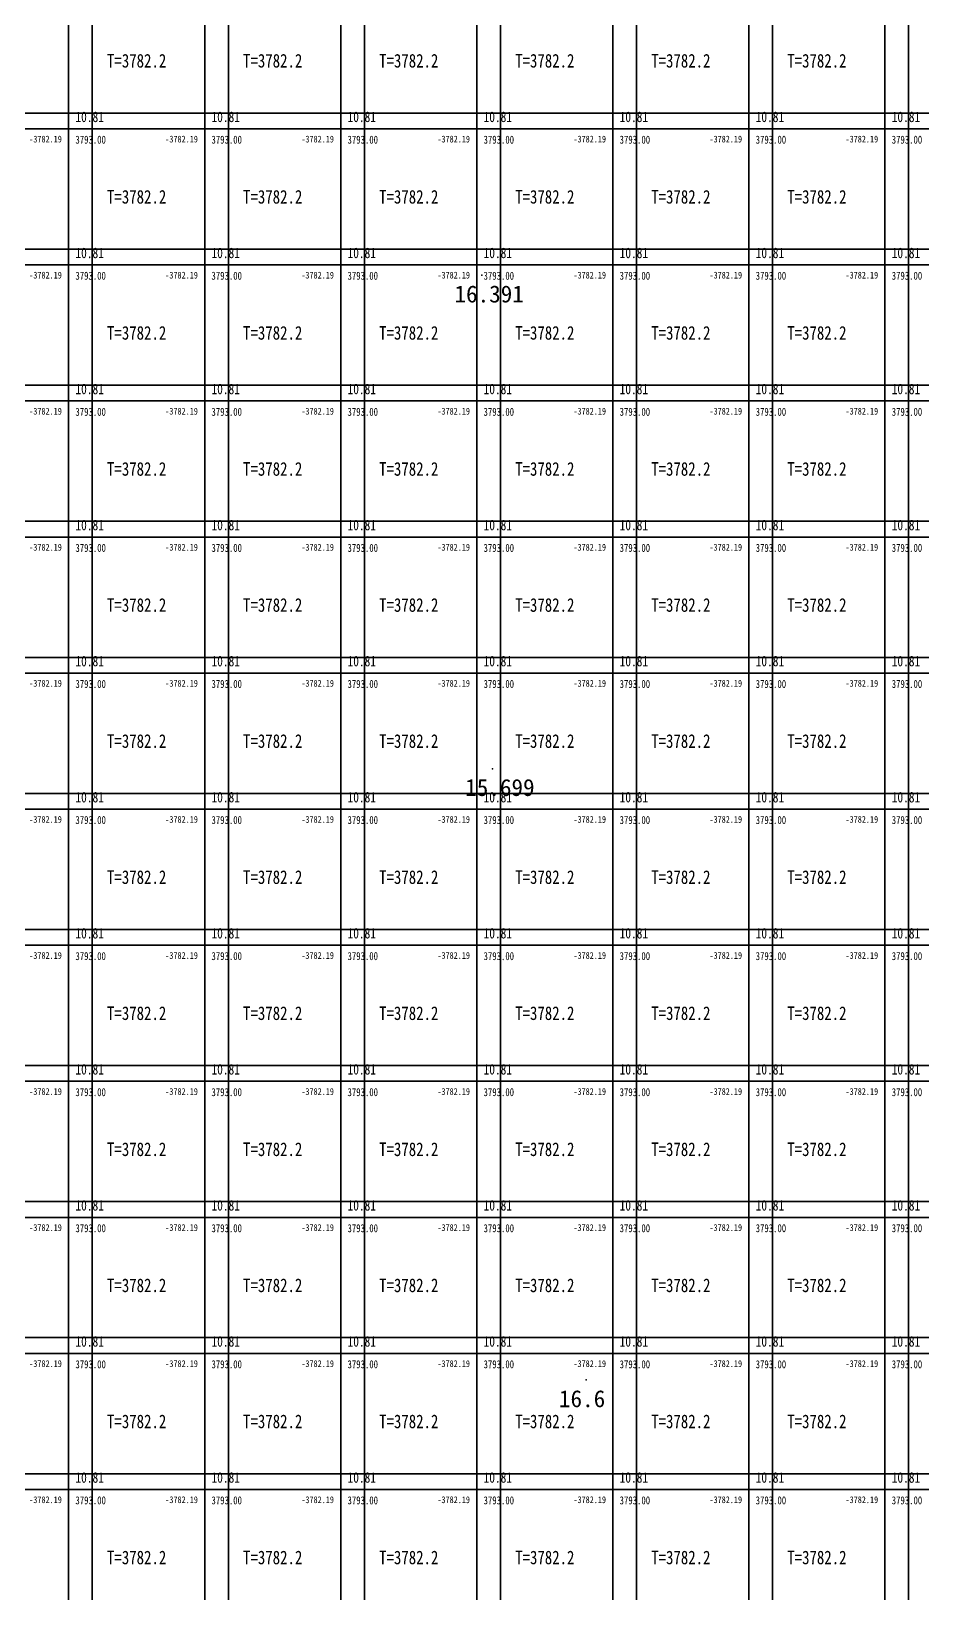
# Model space of a CAD drawing. Extents: x 2802 to 2877, y 3673 to 3804.
# Drawn here: x 2851.73 to 2858.28, y 3756.23 to 3767.72 of the extents above; entities that cross this region are included whole.
import ezdxf
from ezdxf.enums import TextEntityAlignment as Align

# ---------------------------------------------------------------- set-up
doc = ezdxf.new("R2010")
doc.units = 0
doc.header["$LTSCALE"] = 0.5
doc.header["$MEASUREMENT"] = 0
doc.layers.add('FGW', color=3, linetype='Continuous')
doc.layers.add('ZHUJI', color=50, linetype='Continuous')

msp = doc.modelspace()

# ---------------------------------------------------------------- linework, layer by layer
for points in [[(2851.174, 3767.116), (2851.174, 3768.116), (2852.174, 3768.116), (2852.174, 3767.116), (2851.174, 3767.116)], [(2852.174, 3767.116), (2852.174, 3768.116), (2853.174, 3768.116), (2853.174, 3767.116), (2852.174, 3767.116)], [(2853.174, 3767.116), (2853.174, 3768.116), (2854.174, 3768.116), (2854.174, 3767.116), (2853.174, 3767.116)], [(2854.174, 3767.116), (2854.174, 3768.116), (2855.174, 3768.116), (2855.174, 3767.116), (2854.174, 3767.116)], [(2855.174, 3767.116), (2855.174, 3768.116), (2856.174, 3768.116), (2856.174, 3767.116), (2855.174, 3767.116)], [(2856.174, 3767.116), (2856.174, 3768.116), (2857.174, 3768.116), (2857.174, 3767.116), (2856.174, 3767.116)], [(2857.174, 3767.116), (2857.174, 3768.116), (2858.174, 3768.116), (2858.174, 3767.116), (2857.174, 3767.116)], [(2858.174, 3767.116), (2858.174, 3768.116), (2859.174, 3768.116), (2859.174, 3767.116), (2858.174, 3767.116)], [(2851.174, 3766.116), (2851.174, 3767.116), (2852.174, 3767.116), (2852.174, 3766.116), (2851.174, 3766.116)], [(2852.174, 3766.116), (2852.174, 3767.116), (2853.174, 3767.116), (2853.174, 3766.116), (2852.174, 3766.116)], [(2853.174, 3766.116), (2853.174, 3767.116), (2854.174, 3767.116), (2854.174, 3766.116), (2853.174, 3766.116)], [(2854.174, 3766.116), (2854.174, 3767.116), (2855.174, 3767.116), (2855.174, 3766.116), (2854.174, 3766.116)], [(2855.174, 3766.116), (2855.174, 3767.116), (2856.174, 3767.116), (2856.174, 3766.116), (2855.174, 3766.116)], [(2856.174, 3766.116), (2856.174, 3767.116), (2857.174, 3767.116), (2857.174, 3766.116), (2856.174, 3766.116)], [(2857.174, 3766.116), (2857.174, 3767.116), (2858.174, 3767.116), (2858.174, 3766.116), (2857.174, 3766.116)], [(2858.174, 3766.116), (2858.174, 3767.116), (2859.174, 3767.116), (2859.174, 3766.116), (2858.174, 3766.116)], [(2851.174, 3765.116), (2851.174, 3766.116), (2852.174, 3766.116), (2852.174, 3765.116), (2851.174, 3765.116)], [(2852.174, 3765.116), (2852.174, 3766.116), (2853.174, 3766.116), (2853.174, 3765.116), (2852.174, 3765.116)], [(2853.174, 3765.116), (2853.174, 3766.116), (2854.174, 3766.116), (2854.174, 3765.116), (2853.174, 3765.116)], [(2854.174, 3765.116), (2854.174, 3766.116), (2855.174, 3766.116), (2855.174, 3765.116), (2854.174, 3765.116)], [(2855.174, 3765.116), (2855.174, 3766.116), (2856.174, 3766.116), (2856.174, 3765.116), (2855.174, 3765.116)], [(2856.174, 3765.116), (2856.174, 3766.116), (2857.174, 3766.116), (2857.174, 3765.116), (2856.174, 3765.116)], [(2857.174, 3765.116), (2857.174, 3766.116), (2858.174, 3766.116), (2858.174, 3765.116), (2857.174, 3765.116)], [(2858.174, 3765.116), (2858.174, 3766.116), (2859.174, 3766.116), (2859.174, 3765.116), (2858.174, 3765.116)], [(2851.174, 3764.116), (2851.174, 3765.116), (2852.174, 3765.116), (2852.174, 3764.116), (2851.174, 3764.116)], [(2852.174, 3764.116), (2852.174, 3765.116), (2853.174, 3765.116), (2853.174, 3764.116), (2852.174, 3764.116)], [(2853.174, 3764.116), (2853.174, 3765.116), (2854.174, 3765.116), (2854.174, 3764.116), (2853.174, 3764.116)], [(2854.174, 3764.116), (2854.174, 3765.116), (2855.174, 3765.116), (2855.174, 3764.116), (2854.174, 3764.116)], [(2855.174, 3764.116), (2855.174, 3765.116), (2856.174, 3765.116), (2856.174, 3764.116), (2855.174, 3764.116)], [(2856.174, 3764.116), (2856.174, 3765.116), (2857.174, 3765.116), (2857.174, 3764.116), (2856.174, 3764.116)], [(2857.174, 3764.116), (2857.174, 3765.116), (2858.174, 3765.116), (2858.174, 3764.116), (2857.174, 3764.116)], [(2858.174, 3764.116), (2858.174, 3765.116), (2859.174, 3765.116), (2859.174, 3764.116), (2858.174, 3764.116)], [(2851.174, 3763.116), (2851.174, 3764.116), (2852.174, 3764.116), (2852.174, 3763.116), (2851.174, 3763.116)], [(2852.174, 3763.116), (2852.174, 3764.116), (2853.174, 3764.116), (2853.174, 3763.116), (2852.174, 3763.116)], [(2853.174, 3763.116), (2853.174, 3764.116), (2854.174, 3764.116), (2854.174, 3763.116), (2853.174, 3763.116)], [(2854.174, 3763.116), (2854.174, 3764.116), (2855.174, 3764.116), (2855.174, 3763.116), (2854.174, 3763.116)], [(2855.174, 3763.116), (2855.174, 3764.116), (2856.174, 3764.116), (2856.174, 3763.116), (2855.174, 3763.116)], [(2856.174, 3763.116), (2856.174, 3764.116), (2857.174, 3764.116), (2857.174, 3763.116), (2856.174, 3763.116)], [(2857.174, 3763.116), (2857.174, 3764.116), (2858.174, 3764.116), (2858.174, 3763.116), (2857.174, 3763.116)], [(2858.174, 3763.116), (2858.174, 3764.116), (2859.174, 3764.116), (2859.174, 3763.116), (2858.174, 3763.116)], [(2851.174, 3762.116), (2851.174, 3763.116), (2852.174, 3763.116), (2852.174, 3762.116), (2851.174, 3762.116)], [(2852.174, 3762.116), (2852.174, 3763.116), (2853.174, 3763.116), (2853.174, 3762.116), (2852.174, 3762.116)], [(2853.174, 3762.116), (2853.174, 3763.116), (2854.174, 3763.116), (2854.174, 3762.116), (2853.174, 3762.116)], [(2854.174, 3762.116), (2854.174, 3763.116), (2855.174, 3763.116), (2855.174, 3762.116), (2854.174, 3762.116)], [(2855.174, 3762.116), (2855.174, 3763.116), (2856.174, 3763.116), (2856.174, 3762.116), (2855.174, 3762.116)], [(2856.174, 3762.116), (2856.174, 3763.116), (2857.174, 3763.116), (2857.174, 3762.116), (2856.174, 3762.116)], [(2857.174, 3762.116), (2857.174, 3763.116), (2858.174, 3763.116), (2858.174, 3762.116), (2857.174, 3762.116)], [(2858.174, 3762.116), (2858.174, 3763.116), (2859.174, 3763.116), (2859.174, 3762.116), (2858.174, 3762.116)], [(2851.174, 3761.116), (2851.174, 3762.116), (2852.174, 3762.116), (2852.174, 3761.116), (2851.174, 3761.116)], [(2852.174, 3761.116), (2852.174, 3762.116), (2853.174, 3762.116), (2853.174, 3761.116), (2852.174, 3761.116)], [(2853.174, 3761.116), (2853.174, 3762.116), (2854.174, 3762.116), (2854.174, 3761.116), (2853.174, 3761.116)], [(2854.174, 3761.116), (2854.174, 3762.116), (2855.174, 3762.116), (2855.174, 3761.116), (2854.174, 3761.116)], [(2855.174, 3761.116), (2855.174, 3762.116), (2856.174, 3762.116), (2856.174, 3761.116), (2855.174, 3761.116)], [(2856.174, 3761.116), (2856.174, 3762.116), (2857.174, 3762.116), (2857.174, 3761.116), (2856.174, 3761.116)], [(2857.174, 3761.116), (2857.174, 3762.116), (2858.174, 3762.116), (2858.174, 3761.116), (2857.174, 3761.116)], [(2858.174, 3761.116), (2858.174, 3762.116), (2859.174, 3762.116), (2859.174, 3761.116), (2858.174, 3761.116)], [(2851.174, 3760.116), (2851.174, 3761.116), (2852.174, 3761.116), (2852.174, 3760.116), (2851.174, 3760.116)], [(2852.174, 3760.116), (2852.174, 3761.116), (2853.174, 3761.116), (2853.174, 3760.116), (2852.174, 3760.116)], [(2853.174, 3760.116), (2853.174, 3761.116), (2854.174, 3761.116), (2854.174, 3760.116), (2853.174, 3760.116)], [(2854.174, 3760.116), (2854.174, 3761.116), (2855.174, 3761.116), (2855.174, 3760.116), (2854.174, 3760.116)], [(2855.174, 3760.116), (2855.174, 3761.116), (2856.174, 3761.116), (2856.174, 3760.116), (2855.174, 3760.116)], [(2856.174, 3760.116), (2856.174, 3761.116), (2857.174, 3761.116), (2857.174, 3760.116), (2856.174, 3760.116)], [(2857.174, 3760.116), (2857.174, 3761.116), (2858.174, 3761.116), (2858.174, 3760.116), (2857.174, 3760.116)], [(2858.174, 3760.116), (2858.174, 3761.116), (2859.174, 3761.116), (2859.174, 3760.116), (2858.174, 3760.116)], [(2851.174, 3759.116), (2851.174, 3760.116), (2852.174, 3760.116), (2852.174, 3759.116), (2851.174, 3759.116)], [(2852.174, 3759.116), (2852.174, 3760.116), (2853.174, 3760.116), (2853.174, 3759.116), (2852.174, 3759.116)], [(2853.174, 3759.116), (2853.174, 3760.116), (2854.174, 3760.116), (2854.174, 3759.116), (2853.174, 3759.116)], [(2854.174, 3759.116), (2854.174, 3760.116), (2855.174, 3760.116), (2855.174, 3759.116), (2854.174, 3759.116)], [(2855.174, 3759.116), (2855.174, 3760.116), (2856.174, 3760.116), (2856.174, 3759.116), (2855.174, 3759.116)], [(2856.174, 3759.116), (2856.174, 3760.116), (2857.174, 3760.116), (2857.174, 3759.116), (2856.174, 3759.116)], [(2857.174, 3759.116), (2857.174, 3760.116), (2858.174, 3760.116), (2858.174, 3759.116), (2857.174, 3759.116)], [(2858.174, 3759.116), (2858.174, 3760.116), (2859.174, 3760.116), (2859.174, 3759.116), (2858.174, 3759.116)], [(2851.174, 3758.116), (2851.174, 3759.116), (2852.174, 3759.116), (2852.174, 3758.116), (2851.174, 3758.116)], [(2852.174, 3758.116), (2852.174, 3759.116), (2853.174, 3759.116), (2853.174, 3758.116), (2852.174, 3758.116)], [(2853.174, 3758.116), (2853.174, 3759.116), (2854.174, 3759.116), (2854.174, 3758.116), (2853.174, 3758.116)], [(2854.174, 3758.116), (2854.174, 3759.116), (2855.174, 3759.116), (2855.174, 3758.116), (2854.174, 3758.116)], [(2855.174, 3758.116), (2855.174, 3759.116), (2856.174, 3759.116), (2856.174, 3758.116), (2855.174, 3758.116)], [(2856.174, 3758.116), (2856.174, 3759.116), (2857.174, 3759.116), (2857.174, 3758.116), (2856.174, 3758.116)], [(2857.174, 3758.116), (2857.174, 3759.116), (2858.174, 3759.116), (2858.174, 3758.116), (2857.174, 3758.116)], [(2858.174, 3758.116), (2858.174, 3759.116), (2859.174, 3759.116), (2859.174, 3758.116), (2858.174, 3758.116)], [(2851.174, 3757.116), (2851.174, 3758.116), (2852.174, 3758.116), (2852.174, 3757.116), (2851.174, 3757.116)], [(2852.174, 3757.116), (2852.174, 3758.116), (2853.174, 3758.116), (2853.174, 3757.116), (2852.174, 3757.116)], [(2853.174, 3757.116), (2853.174, 3758.116), (2854.174, 3758.116), (2854.174, 3757.116), (2853.174, 3757.116)], [(2854.174, 3757.116), (2854.174, 3758.116), (2855.174, 3758.116), (2855.174, 3757.116), (2854.174, 3757.116)], [(2855.174, 3757.116), (2855.174, 3758.116), (2856.174, 3758.116), (2856.174, 3757.116), (2855.174, 3757.116)], [(2856.174, 3757.116), (2856.174, 3758.116), (2857.174, 3758.116), (2857.174, 3757.116), (2856.174, 3757.116)], [(2857.174, 3757.116), (2857.174, 3758.116), (2858.174, 3758.116), (2858.174, 3757.116), (2857.174, 3757.116)], [(2858.174, 3757.116), (2858.174, 3758.116), (2859.174, 3758.116), (2859.174, 3757.116), (2858.174, 3757.116)], [(2851.174, 3756.116), (2851.174, 3757.116), (2852.174, 3757.116), (2852.174, 3756.116), (2851.174, 3756.116)], [(2852.174, 3756.116), (2852.174, 3757.116), (2853.174, 3757.116), (2853.174, 3756.116), (2852.174, 3756.116)], [(2853.174, 3756.116), (2853.174, 3757.116), (2854.174, 3757.116), (2854.174, 3756.116), (2853.174, 3756.116)], [(2854.174, 3756.116), (2854.174, 3757.116), (2855.174, 3757.116), (2855.174, 3756.116), (2854.174, 3756.116)], [(2855.174, 3756.116), (2855.174, 3757.116), (2856.174, 3757.116), (2856.174, 3756.116), (2855.174, 3756.116)], [(2856.174, 3756.116), (2856.174, 3757.116), (2857.174, 3757.116), (2857.174, 3756.116), (2856.174, 3756.116)], [(2857.174, 3756.116), (2857.174, 3757.116), (2858.174, 3757.116), (2858.174, 3756.116), (2857.174, 3756.116)], [(2858.174, 3756.116), (2858.174, 3757.116), (2859.174, 3757.116), (2859.174, 3756.116), (2858.174, 3756.116)]]:
    msp.add_lwpolyline(points)
at = {"layer": 'FGW', "flags": 128}
for points in [[(2851, 3767), (2852, 3767), (2852, 3768), (2851, 3768)], [(2852, 3767), (2853, 3767), (2853, 3768), (2852, 3768)], [(2853, 3767), (2854, 3767), (2854, 3768), (2853, 3768)], [(2854, 3767), (2855, 3767), (2855, 3768), (2854, 3768)], [(2855, 3767), (2856, 3767), (2856, 3768), (2855, 3768)], [(2856, 3767), (2857, 3767), (2857, 3768), (2856, 3768)], [(2857, 3767), (2858, 3767), (2858, 3768), (2857, 3768)], [(2858, 3767), (2859, 3767), (2859, 3768), (2858, 3768)], [(2851, 3766), (2852, 3766), (2852, 3767), (2851, 3767)], [(2852, 3766), (2853, 3766), (2853, 3767), (2852, 3767)], [(2853, 3766), (2854, 3766), (2854, 3767), (2853, 3767)], [(2854, 3766), (2855, 3766), (2855, 3767), (2854, 3767)], [(2855, 3766), (2856, 3766), (2856, 3767), (2855, 3767)], [(2856, 3766), (2857, 3766), (2857, 3767), (2856, 3767)], [(2857, 3766), (2858, 3766), (2858, 3767), (2857, 3767)], [(2858, 3766), (2859, 3766), (2859, 3767), (2858, 3767)], [(2851, 3765), (2852, 3765), (2852, 3766), (2851, 3766)], [(2852, 3765), (2853, 3765), (2853, 3766), (2852, 3766)], [(2853, 3765), (2854, 3765), (2854, 3766), (2853, 3766)], [(2854, 3765), (2855, 3765), (2855, 3766), (2854, 3766)], [(2855, 3765), (2856, 3765), (2856, 3766), (2855, 3766)], [(2856, 3765), (2857, 3765), (2857, 3766), (2856, 3766)], [(2857, 3765), (2858, 3765), (2858, 3766), (2857, 3766)], [(2858, 3765), (2859, 3765), (2859, 3766), (2858, 3766)], [(2851, 3764), (2852, 3764), (2852, 3765), (2851, 3765)], [(2852, 3764), (2853, 3764), (2853, 3765), (2852, 3765)], [(2853, 3764), (2854, 3764), (2854, 3765), (2853, 3765)], [(2854, 3764), (2855, 3764), (2855, 3765), (2854, 3765)], [(2855, 3764), (2856, 3764), (2856, 3765), (2855, 3765)], [(2856, 3764), (2857, 3764), (2857, 3765), (2856, 3765)], [(2857, 3764), (2858, 3764), (2858, 3765), (2857, 3765)], [(2858, 3764), (2859, 3764), (2859, 3765), (2858, 3765)], [(2851, 3763), (2852, 3763), (2852, 3764), (2851, 3764)], [(2852, 3763), (2853, 3763), (2853, 3764), (2852, 3764)], [(2853, 3763), (2854, 3763), (2854, 3764), (2853, 3764)], [(2854, 3763), (2855, 3763), (2855, 3764), (2854, 3764)], [(2855, 3763), (2856, 3763), (2856, 3764), (2855, 3764)], [(2856, 3763), (2857, 3763), (2857, 3764), (2856, 3764)], [(2857, 3763), (2858, 3763), (2858, 3764), (2857, 3764)], [(2858, 3763), (2859, 3763), (2859, 3764), (2858, 3764)], [(2851, 3762), (2852, 3762), (2852, 3763), (2851, 3763)], [(2852, 3762), (2853, 3762), (2853, 3763), (2852, 3763)], [(2853, 3762), (2854, 3762), (2854, 3763), (2853, 3763)], [(2854, 3762), (2855, 3762), (2855, 3763), (2854, 3763)], [(2855, 3762), (2856, 3762), (2856, 3763), (2855, 3763)], [(2856, 3762), (2857, 3762), (2857, 3763), (2856, 3763)], [(2857, 3762), (2858, 3762), (2858, 3763), (2857, 3763)], [(2858, 3762), (2859, 3762), (2859, 3763), (2858, 3763)], [(2851, 3761), (2852, 3761), (2852, 3762), (2851, 3762)], [(2852, 3761), (2853, 3761), (2853, 3762), (2852, 3762)], [(2853, 3761), (2854, 3761), (2854, 3762), (2853, 3762)], [(2854, 3761), (2855, 3761), (2855, 3762), (2854, 3762)], [(2855, 3761), (2856, 3761), (2856, 3762), (2855, 3762)], [(2856, 3761), (2857, 3761), (2857, 3762), (2856, 3762)], [(2857, 3761), (2858, 3761), (2858, 3762), (2857, 3762)], [(2858, 3761), (2859, 3761), (2859, 3762), (2858, 3762)], [(2851, 3760), (2852, 3760), (2852, 3761), (2851, 3761)], [(2852, 3760), (2853, 3760), (2853, 3761), (2852, 3761)], [(2853, 3760), (2854, 3760), (2854, 3761), (2853, 3761)], [(2854, 3760), (2855, 3760), (2855, 3761), (2854, 3761)], [(2855, 3760), (2856, 3760), (2856, 3761), (2855, 3761)], [(2856, 3760), (2857, 3760), (2857, 3761), (2856, 3761)], [(2857, 3760), (2858, 3760), (2858, 3761), (2857, 3761)], [(2858, 3760), (2859, 3760), (2859, 3761), (2858, 3761)], [(2851, 3759), (2852, 3759), (2852, 3760), (2851, 3760)], [(2852, 3759), (2853, 3759), (2853, 3760), (2852, 3760)], [(2853, 3759), (2854, 3759), (2854, 3760), (2853, 3760)], [(2854, 3759), (2855, 3759), (2855, 3760), (2854, 3760)], [(2855, 3759), (2856, 3759), (2856, 3760), (2855, 3760)], [(2856, 3759), (2857, 3759), (2857, 3760), (2856, 3760)], [(2857, 3759), (2858, 3759), (2858, 3760), (2857, 3760)], [(2858, 3759), (2859, 3759), (2859, 3760), (2858, 3760)], [(2851, 3758), (2852, 3758), (2852, 3759), (2851, 3759)], [(2852, 3758), (2853, 3758), (2853, 3759), (2852, 3759)], [(2853, 3758), (2854, 3758), (2854, 3759), (2853, 3759)], [(2854, 3758), (2855, 3758), (2855, 3759), (2854, 3759)], [(2855, 3758), (2856, 3758), (2856, 3759), (2855, 3759)], [(2856, 3758), (2857, 3758), (2857, 3759), (2856, 3759)], [(2857, 3758), (2858, 3758), (2858, 3759), (2857, 3759)], [(2858, 3758), (2859, 3758), (2859, 3759), (2858, 3759)], [(2851, 3757), (2852, 3757), (2852, 3758), (2851, 3758)], [(2852, 3757), (2853, 3757), (2853, 3758), (2852, 3758)], [(2853, 3757), (2854, 3757), (2854, 3758), (2853, 3758)], [(2854, 3757), (2855, 3757), (2855, 3758), (2854, 3758)], [(2855, 3757), (2856, 3757), (2856, 3758), (2855, 3758)], [(2856, 3757), (2857, 3757), (2857, 3758), (2856, 3758)], [(2857, 3757), (2858, 3757), (2858, 3758), (2857, 3758)], [(2858, 3757), (2859, 3757), (2859, 3758), (2858, 3758)], [(2851, 3756), (2852, 3756), (2852, 3757), (2851, 3757)], [(2852, 3756), (2853, 3756), (2853, 3757), (2852, 3757)], [(2853, 3756), (2854, 3756), (2854, 3757), (2853, 3757)], [(2854, 3756), (2855, 3756), (2855, 3757), (2854, 3757)], [(2855, 3756), (2856, 3756), (2856, 3757), (2855, 3757)], [(2856, 3756), (2857, 3756), (2857, 3757), (2856, 3757)], [(2857, 3756), (2858, 3756), (2858, 3757), (2857, 3757)], [(2858, 3756), (2859, 3756), (2859, 3757), (2858, 3757)]]:
    msp.add_lwpolyline(points, close=True, dxfattribs=at)
at = {"layer": 'ZHUJI'}
for p in [(2855.036, 3765.924), (2855.115, 3762.297), (2855.804, 3757.805)]:
    msp.add_point(p, dxfattribs=at)

# ---------------------------------------------------------------- texts
at = {"layer": 'FGW', "width": 0.8}
for p in [(2852.5, 3767.5), (2853.5, 3767.5), (2854.5, 3767.5), (2855.5, 3767.5), (2856.5, 3767.5), (2857.5, 3767.5), (2852.5, 3766.5), (2853.5, 3766.5), (2854.5, 3766.5), (2855.5, 3766.5), (2856.5, 3766.5), (2857.5, 3766.5), (2852.5, 3765.5), (2853.5, 3765.5), (2854.5, 3765.5), (2855.5, 3765.5), (2856.5, 3765.5), (2857.5, 3765.5), (2852.5, 3764.5), (2853.5, 3764.5), (2854.5, 3764.5), (2855.5, 3764.5), (2856.5, 3764.5), (2857.5, 3764.5), (2852.5, 3763.5), (2853.5, 3763.5), (2854.5, 3763.5), (2855.5, 3763.5), (2856.5, 3763.5), (2857.5, 3763.5), (2852.5, 3762.5), (2853.5, 3762.5), (2854.5, 3762.5), (2855.5, 3762.5), (2856.5, 3762.5), (2857.5, 3762.5), (2852.5, 3761.5), (2853.5, 3761.5), (2854.5, 3761.5), (2855.5, 3761.5), (2856.5, 3761.5), (2857.5, 3761.5), (2852.5, 3760.5), (2853.5, 3760.5), (2854.5, 3760.5), (2855.5, 3760.5), (2856.5, 3760.5), (2857.5, 3760.5), (2852.5, 3759.5), (2853.5, 3759.5), (2854.5, 3759.5), (2855.5, 3759.5), (2856.5, 3759.5), (2857.5, 3759.5), (2852.5, 3758.5), (2853.5, 3758.5), (2854.5, 3758.5), (2855.5, 3758.5), (2856.5, 3758.5), (2857.5, 3758.5), (2852.5, 3757.5), (2853.5, 3757.5), (2854.5, 3757.5), (2855.5, 3757.5), (2856.5, 3757.5), (2857.5, 3757.5), (2852.5, 3756.5), (2853.5, 3756.5), (2854.5, 3756.5), (2855.5, 3756.5), (2856.5, 3756.5), (2857.5, 3756.5)]:
    msp.add_text('T=3782.2', height=0.1, dxfattribs=at).set_placement(p, align=Align.MIDDLE)
at = {"layer": 'FGW', "color": 2, "width": 0.8}
for p in [(2852.05, 3767.05, 10.814), (2853.05, 3767.05, 10.814), (2854.05, 3767.05, 10.814), (2855.05, 3767.05, 10.814), (2856.05, 3767.05, 10.814), (2857.05, 3767.05, 10.814), (2858.05, 3767.05, 10.814), (2852.05, 3766.05, 10.814), (2853.05, 3766.05, 10.814), (2854.05, 3766.05, 10.814), (2855.05, 3766.05, 10.814), (2856.05, 3766.05, 10.814), (2857.05, 3766.05, 10.814), (2858.05, 3766.05, 10.814), (2852.05, 3765.05, 10.814), (2853.05, 3765.05, 10.814), (2854.05, 3765.05, 10.814), (2855.05, 3765.05, 10.814), (2856.05, 3765.05, 10.814), (2857.05, 3765.05, 10.814), (2858.05, 3765.05, 10.814), (2852.05, 3764.05, 10.814), (2853.05, 3764.05, 10.814), (2854.05, 3764.05, 10.814), (2855.05, 3764.05, 10.814), (2856.05, 3764.05, 10.814), (2857.05, 3764.05, 10.814), (2858.05, 3764.05, 10.814), (2852.05, 3763.05, 10.814), (2853.05, 3763.05, 10.814), (2854.05, 3763.05, 10.814), (2855.05, 3763.05, 10.814), (2856.05, 3763.05, 10.814), (2857.05, 3763.05, 10.814), (2858.05, 3763.05, 10.814), (2852.05, 3762.05, 10.814), (2853.05, 3762.05, 10.814), (2854.05, 3762.05, 10.814), (2855.05, 3762.05, 10.814), (2856.05, 3762.05, 10.814), (2857.05, 3762.05, 10.814), (2858.05, 3762.05, 10.814), (2852.05, 3761.05, 10.814), (2853.05, 3761.05, 10.814), (2854.05, 3761.05, 10.814), (2855.05, 3761.05, 10.814), (2856.05, 3761.05, 10.814), (2857.05, 3761.05, 10.814), (2858.05, 3761.05, 10.814), (2852.05, 3760.05, 10.814), (2853.05, 3760.05, 10.814), (2854.05, 3760.05, 10.814), (2855.05, 3760.05, 10.814), (2856.05, 3760.05, 10.814), (2857.05, 3760.05, 10.814), (2858.05, 3760.05, 10.814), (2852.05, 3759.05, 10.814), (2853.05, 3759.05, 10.814), (2854.05, 3759.05, 10.814), (2855.05, 3759.05, 10.814), (2856.05, 3759.05, 10.814), (2857.05, 3759.05, 10.814), (2858.05, 3759.05, 10.814), (2852.05, 3758.05, 10.814), (2853.05, 3758.05, 10.814), (2854.05, 3758.05, 10.814), (2855.05, 3758.05, 10.814), (2856.05, 3758.05, 10.814), (2857.05, 3758.05, 10.814), (2858.05, 3758.05, 10.814), (2852.05, 3757.05, 10.814), (2853.05, 3757.05, 10.814), (2854.05, 3757.05, 10.814), (2855.05, 3757.05, 10.814), (2856.05, 3757.05, 10.814), (2857.05, 3757.05, 10.814), (2858.05, 3757.05, 10.814)]:
    msp.add_text('10.81', height=0.0769, dxfattribs=at).set_placement(p)
at = {"layer": 'FGW', "color": 6, "width": 0.8}
for p in [(2851.95, 3766.95, 10.814), (2852.95, 3766.95, 10.814), (2853.95, 3766.95, 10.814), (2854.95, 3766.95, 10.814), (2855.95, 3766.95, 10.814), (2856.95, 3766.95, 10.814), (2857.95, 3766.95, 10.814), (2851.95, 3765.95, 10.814), (2852.95, 3765.95, 10.814), (2853.95, 3765.95, 10.814), (2854.95, 3765.95, 10.814), (2855.95, 3765.95, 10.814), (2856.95, 3765.95, 10.814), (2857.95, 3765.95, 10.814), (2851.95, 3764.95, 10.814), (2852.95, 3764.95, 10.814), (2853.95, 3764.95, 10.814), (2854.95, 3764.95, 10.814), (2855.95, 3764.95, 10.814), (2856.95, 3764.95, 10.814), (2857.95, 3764.95, 10.814), (2851.95, 3763.95, 10.814), (2852.95, 3763.95, 10.814), (2853.95, 3763.95, 10.814), (2854.95, 3763.95, 10.814), (2855.95, 3763.95, 10.814), (2856.95, 3763.95, 10.814), (2857.95, 3763.95, 10.814), (2851.95, 3762.95, 10.814), (2852.95, 3762.95, 10.814), (2853.95, 3762.95, 10.814), (2854.95, 3762.95, 10.814), (2855.95, 3762.95, 10.814), (2856.95, 3762.95, 10.814), (2857.95, 3762.95, 10.814), (2851.95, 3761.95, 10.814), (2852.95, 3761.95, 10.814), (2853.95, 3761.95, 10.814), (2854.95, 3761.95, 10.814), (2855.95, 3761.95, 10.814), (2856.95, 3761.95, 10.814), (2857.95, 3761.95, 10.814), (2851.95, 3760.95, 10.814), (2852.95, 3760.95, 10.814), (2853.95, 3760.95, 10.814), (2854.95, 3760.95, 10.814), (2855.95, 3760.95, 10.814), (2856.95, 3760.95, 10.814), (2857.95, 3760.95, 10.814), (2851.95, 3759.95, 10.814), (2852.95, 3759.95, 10.814), (2853.95, 3759.95, 10.814), (2854.95, 3759.95, 10.814), (2855.95, 3759.95, 10.814), (2856.95, 3759.95, 10.814), (2857.95, 3759.95, 10.814), (2851.95, 3758.95, 10.814), (2852.95, 3758.95, 10.814), (2853.95, 3758.95, 10.814), (2854.95, 3758.95, 10.814), (2855.95, 3758.95, 10.814), (2856.95, 3758.95, 10.814), (2857.95, 3758.95, 10.814), (2851.95, 3757.95, 10.814), (2852.95, 3757.95, 10.814), (2853.95, 3757.95, 10.814), (2854.95, 3757.95, 10.814), (2855.95, 3757.95, 10.814), (2856.95, 3757.95, 10.814), (2857.95, 3757.95, 10.814), (2851.95, 3756.95, 10.814), (2852.95, 3756.95, 10.814), (2853.95, 3756.95, 10.814), (2854.95, 3756.95, 10.814), (2855.95, 3756.95, 10.814), (2856.95, 3756.95, 10.814), (2857.95, 3756.95, 10.814)]:
    msp.add_text('-3782.19', height=0.05, dxfattribs=at).set_placement(p, align=Align.TOP_RIGHT)
at = {"layer": 'FGW', "color": 4, "width": 0.8}
for p in [(2852.05, 3766.95, 10.814), (2853.05, 3766.95, 10.814), (2854.05, 3766.95, 10.814), (2855.05, 3766.95, 10.814), (2856.05, 3766.95, 10.814), (2857.05, 3766.95, 10.814), (2858.05, 3766.95, 10.814), (2852.05, 3765.95, 10.814), (2853.05, 3765.95, 10.814), (2854.05, 3765.95, 10.814), (2855.05, 3765.95, 10.814), (2856.05, 3765.95, 10.814), (2857.05, 3765.95, 10.814), (2858.05, 3765.95, 10.814), (2852.05, 3764.95, 10.814), (2853.05, 3764.95, 10.814), (2854.05, 3764.95, 10.814), (2855.05, 3764.95, 10.814), (2856.05, 3764.95, 10.814), (2857.05, 3764.95, 10.814), (2858.05, 3764.95, 10.814), (2852.05, 3763.95, 10.814), (2853.05, 3763.95, 10.814), (2854.05, 3763.95, 10.814), (2855.05, 3763.95, 10.814), (2856.05, 3763.95, 10.814), (2857.05, 3763.95, 10.814), (2858.05, 3763.95, 10.814), (2852.05, 3762.95, 10.814), (2853.05, 3762.95, 10.814), (2854.05, 3762.95, 10.814), (2855.05, 3762.95, 10.814), (2856.05, 3762.95, 10.814), (2857.05, 3762.95, 10.814), (2858.05, 3762.95, 10.814), (2852.05, 3761.95, 10.814), (2853.05, 3761.95, 10.814), (2854.05, 3761.95, 10.814), (2855.05, 3761.95, 10.814), (2856.05, 3761.95, 10.814), (2857.05, 3761.95, 10.814), (2858.05, 3761.95, 10.814), (2852.05, 3760.95, 10.814), (2853.05, 3760.95, 10.814), (2854.05, 3760.95, 10.814), (2855.05, 3760.95, 10.814), (2856.05, 3760.95, 10.814), (2857.05, 3760.95, 10.814), (2858.05, 3760.95, 10.814), (2852.05, 3759.95, 10.814), (2853.05, 3759.95, 10.814), (2854.05, 3759.95, 10.814), (2855.05, 3759.95, 10.814), (2856.05, 3759.95, 10.814), (2857.05, 3759.95, 10.814), (2858.05, 3759.95, 10.814), (2852.05, 3758.95, 10.814), (2853.05, 3758.95, 10.814), (2854.05, 3758.95, 10.814), (2855.05, 3758.95, 10.814), (2856.05, 3758.95, 10.814), (2857.05, 3758.95, 10.814), (2858.05, 3758.95, 10.814), (2852.05, 3757.95, 10.814), (2853.05, 3757.95, 10.814), (2854.05, 3757.95, 10.814), (2855.05, 3757.95, 10.814), (2856.05, 3757.95, 10.814), (2857.05, 3757.95, 10.814), (2858.05, 3757.95, 10.814), (2852.05, 3756.95, 10.814), (2853.05, 3756.95, 10.814), (2854.05, 3756.95, 10.814), (2855.05, 3756.95, 10.814), (2856.05, 3756.95, 10.814), (2857.05, 3756.95, 10.814), (2858.05, 3756.95, 10.814)]:
    msp.add_text('3793.00', height=0.0588, dxfattribs=at).set_placement(p, align=Align.TOP_LEFT)
at = {"layer": 'ZHUJI'}
for s, p in [('16.391', (2854.836, 3765.724)), ('15.699', (2854.915, 3762.097)), ('16.6', (2855.604, 3757.605))]:
    msp.add_text(s, height=0.125, dxfattribs=at).set_placement(p)

doc.saveas('drawing.dxf')
